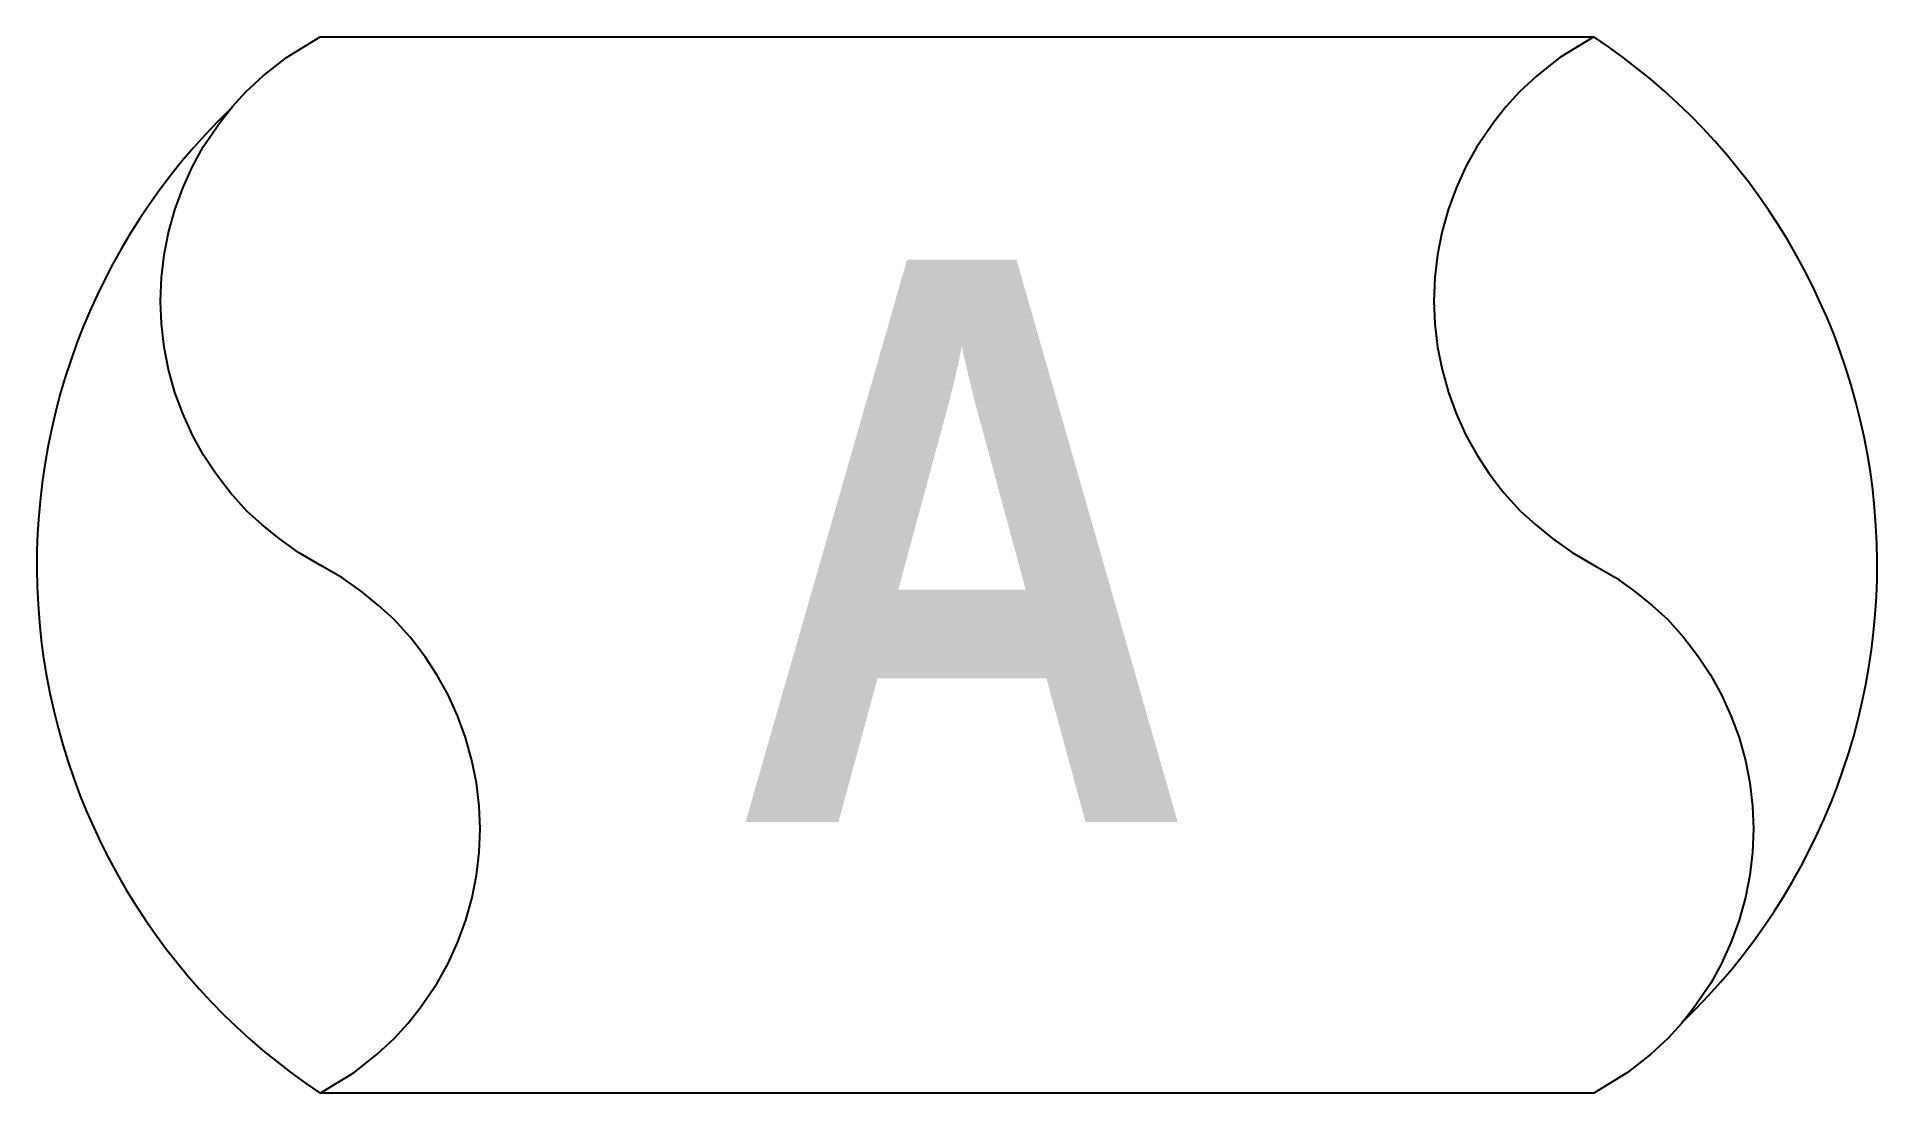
# Model space of a CAD drawing. Header units: feet. Extents: x -15.4 to 15.4, y -8.8 to 8.8.
import ezdxf

# ---------------------------------------------------------------- set-up
doc = ezdxf.new("R2010")
doc.units = ezdxf.units.FT
doc.header["$MEASUREMENT"] = 0
doc.styles.add('ONE LINE TXT', font='techb___.ttf')

msp = doc.modelspace()

# ---------------------------------------------------------------- linework, layer by layer
at = {"color": 7}
msp.add_lwpolyline([(-10.622, -8.814), (-10.059, -8.469), (-10.059, -8.469), (-10.059, -8.469), (-9.67, -8.164), (-9.383, -7.893), (-9.16, -7.65), (-8.953, -7.389), (-8.671, -6.977), (-8.49, -6.647), (-8.327, -6.29), (-8.196, -5.927), (-8.09, -5.551), (-8.017, -5.178), (-7.972, -4.799), (-7.957, -4.404), (-7.972, -4.022), (-8.017, -3.633), (-8.091, -3.26), (-8.197, -2.88), (-8.328, -2.526), (-8.489, -2.167), (-8.676, -1.83), (-8.873, -1.533), (-9.029, -1.326), (-9.123, -1.205), (-9.393, -0.905), (-9.648, -0.674), (-9.935, -0.441), (-10.26, -0.211), (-10.622, 0), (-10.984, 0.211), (-11.309, 0.441), (-11.596, 0.674), (-11.851, 0.905), (-12.121, 1.205), (-12.215, 1.326), (-12.371, 1.533), (-12.568, 1.83), (-12.755, 2.167), (-12.916, 2.526), (-13.047, 2.88), (-13.153, 3.26), (-13.227, 3.633), (-13.272, 4.022), (-13.287, 4.404), (-13.272, 4.799), (-13.227, 5.178), (-13.154, 5.551), (-13.048, 5.927), (-12.917, 6.29), (-12.754, 6.647), (-12.573, 6.977), (-12.291, 7.389), (-12.084, 7.65), (-11.861, 7.893), (-11.574, 8.164), (-11.185, 8.469), (-11.185, 8.469), (-11.185, 8.469), (-10.622, 8.814), (10.622, 8.814), (10.059, 8.469), (10.059, 8.469), (10.059, 8.469), (9.67, 8.164), (9.383, 7.893), (9.16, 7.65), (8.953, 7.389), (8.671, 6.977), (8.49, 6.647), (8.327, 6.29), (8.196, 5.927), (8.09, 5.551), (8.017, 5.178), (7.972, 4.799), (7.957, 4.404), (7.972, 4.022), (8.017, 3.633), (8.091, 3.26), (8.197, 2.88), (8.328, 2.526), (8.489, 2.167), (8.676, 1.83), (8.873, 1.533), (9.029, 1.326), (9.123, 1.205), (9.393, 0.905), (9.648, 0.674), (9.935, 0.441), (10.26, 0.211), (10.622, 0), (10.984, -0.211), (11.309, -0.441), (11.596, -0.674), (11.851, -0.905), (12.121, -1.205), (12.215, -1.326), (12.371, -1.533), (12.568, -1.83), (12.755, -2.167), (12.916, -2.526), (13.047, -2.88), (13.153, -3.26), (13.227, -3.633), (13.272, -4.022), (13.287, -4.404), (13.272, -4.799), (13.227, -5.178), (13.154, -5.551), (13.048, -5.927), (12.917, -6.29), (12.754, -6.647), (12.573, -6.977), (12.291, -7.389), (12.084, -7.65), (11.861, -7.893), (11.574, -8.164), (11.185, -8.469), (11.185, -8.469), (11.185, -8.469), (10.622, -8.814), (10.622, -8.814)], close=True, dxfattribs=at)
at = {"color": 7, "linetype": 'Continuous'}
for centre, start, end in [((4.772, 0), 313.9732, 56.4265), ((-4.772, 0), 133.9732, 236.4265)]:
    msp.add_arc(centre, 10.579, start, end, dxfattribs=at)

# ---------------------------------------------------------------- texts
at = {"color": 1, "linetype": 'Continuous', "insert": (-3.795, 5.097), "char_height": 9.38328, "attachment_point": 1, "style": 'ONE LINE TXT'}
msp.add_mtext_dynamic_manual_height_columns('{\\W1;\\C256;A}', width=0.13853, gutter_width=2.132, heights=[0], dxfattribs=at)

doc.saveas('drawing.dxf')
